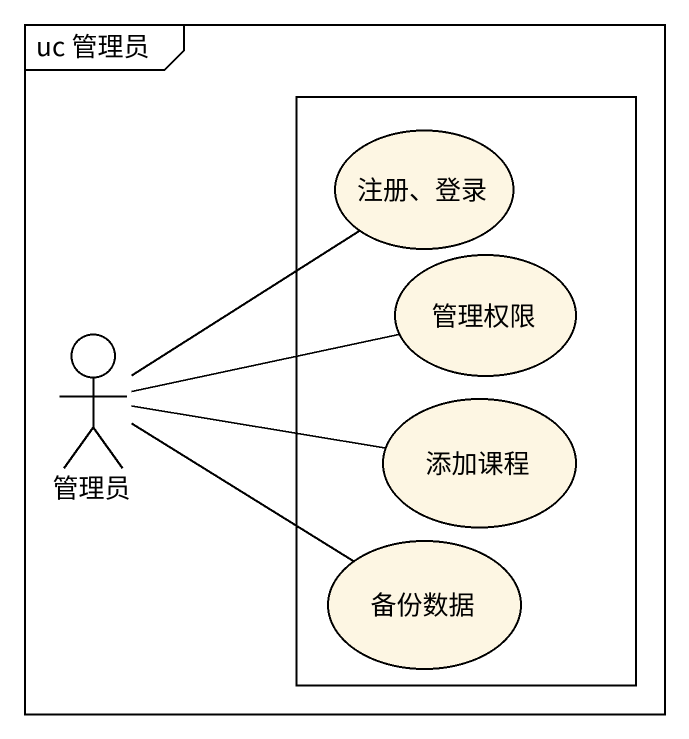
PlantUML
@startuml
mainframe uc 管理员
rectangle " " as rectangle1 {
  usecase "注册、登录" as 注册_登录
  usecase 管理权限
  usecase 添加课程
  usecase 备份数据
}
actor 管理员
管理员 -up- 注册_登录
管理员 -right- 管理权限
管理员 -right- 添加课程
管理员 -right- 备份数据
@enduml
